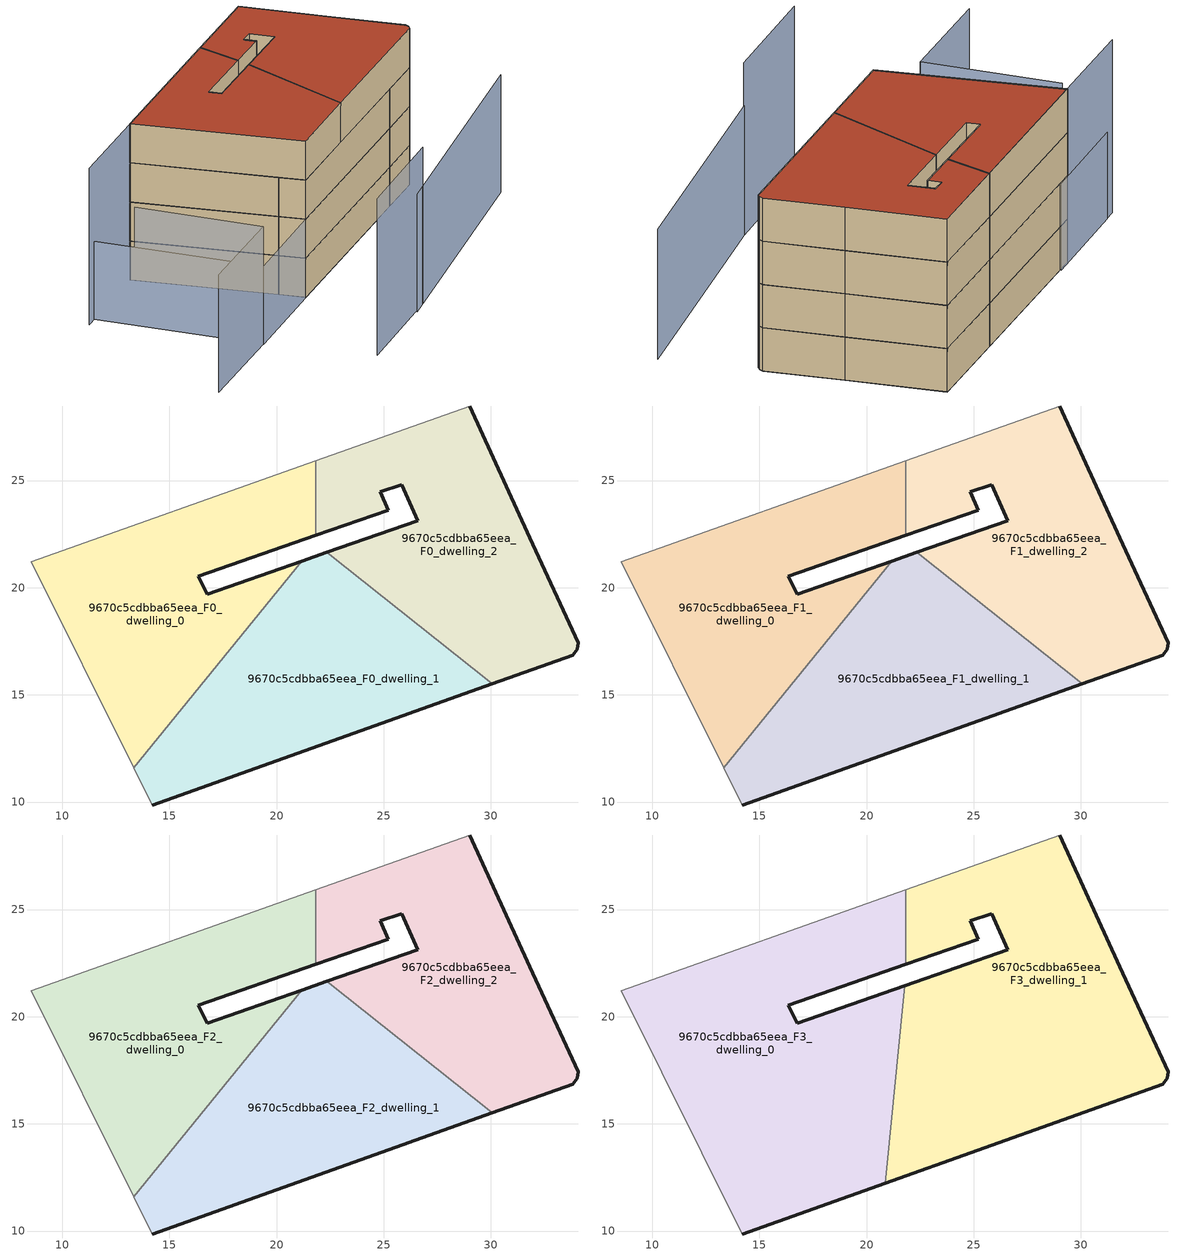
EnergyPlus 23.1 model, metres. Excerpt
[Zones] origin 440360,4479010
9670c5cdbba65eea_F0_dwelling_0
 floor ground (EU_floor_Construction): 13.34,11.59 21.18,21.24 16.76,19.7 16.34,20.53 21.83,22.44 21.83,25.93 8.56,21.21 z0
 wall outside (EU_wall_Construction): 21.83,22.44 16.34,20.53 16.76,19.7 21.18,21.24 z0:3
 wall to 9670c5cdbba65eea_F0_dwelling_2 (EU_wall_Construction): 21.83,25.93 21.83,22.44 z0:3
 wall to 9670c5cdbba65eea_F0_dwelling_1 (EU_wall_Construction): 21.18,21.24 13.34,11.59 z0:3
 wall adiabatic (EU_wall_Construction): 13.34,11.59 8.56,21.21 21.83,25.93 z0:3
9670c5cdbba65eea_F0_dwelling_1
 floor ground (EU_floor_Construction): 30.06,15.51 22.34,21.64 21.18,21.24 13.34,11.59 14.21,9.86 z0
 wall outside (EU_wall_Construction): 21.18,21.24 22.34,21.64 / 30.06,15.51 14.21,9.86 z0:3
 wall to 9670c5cdbba65eea_F0_dwelling_2 (EU_wall_Construction): 22.34,21.64 30.06,15.51 z0:3
 wall adiabatic (EU_wall_Construction): 14.21,9.86 13.34,11.59 z0:3
9670c5cdbba65eea_F0_dwelling_2
 floor ground (EU_floor_Construction): 33.83,16.85 34.03,17.12 34.08,17.43 31.82,22.33 29.02,28.48 21.83,25.93 21.83,22.44 25.21,23.62 24.83,24.47 25.83,24.8 26.58,23.13 22.34,21.64 30.06,15.51 z0
 wall outside (EU_wall_Construction): 22.34,21.64 26.58,23.13 25.83,24.8 24.83,24.47 25.21,23.62 21.83,22.44 / 29.02,28.48 31.82,22.33 34.08,17.43 34.03,17.12 33.83,16.85 30.06,15.51 z0:3
 wall adiabatic (EU_wall_Construction): 21.83,25.93 29.02,28.48 z0:3
9670c5cdbba65eea_F1_dwelling_0
 floor to 9670c5cdbba65eea_F0_dwelling_0 (EU_floor_Construction): 13.34,11.59 21.18,21.24 16.76,19.7 16.34,20.53 21.83,22.44 21.83,25.93 8.56,21.21 z3
 wall outside (EU_wall_Construction): 21.83,22.44 16.34,20.53 16.76,19.7 21.18,21.24 z3:6
 wall to 9670c5cdbba65eea_F1_dwelling_2 (EU_wall_Construction): 21.83,25.93 21.83,22.44 z3:6
 wall to 9670c5cdbba65eea_F1_dwelling_1 (EU_wall_Construction): 21.18,21.24 13.34,11.59 z3:6
 wall adiabatic (EU_wall_Construction): 13.34,11.59 8.56,21.21 21.83,25.93 z3:6
9670c5cdbba65eea_F1_dwelling_1
 floor to 9670c5cdbba65eea_F0_dwelling_1 (EU_floor_Construction): 30.06,15.51 22.34,21.64 21.18,21.24 13.34,11.59 14.21,9.86 z3
 wall outside (EU_wall_Construction): 21.18,21.24 22.34,21.64 / 30.06,15.51 14.21,9.86 z3:6
 wall to 9670c5cdbba65eea_F1_dwelling_2 (EU_wall_Construction): 22.34,21.64 30.06,15.51 z3:6
 wall adiabatic (EU_wall_Construction): 14.21,9.86 13.34,11.59 z3:6
9670c5cdbba65eea_F1_dwelling_2
 floor to 9670c5cdbba65eea_F0_dwelling_2 (EU_floor_Construction): 33.83,16.85 34.03,17.12 34.08,17.43 31.82,22.33 29.02,28.48 21.83,25.93 21.83,22.44 25.21,23.62 24.83,24.47 25.83,24.8 26.58,23.13 22.34,21.64 30.06,15.51 z3
 wall outside (EU_wall_Construction): 22.34,21.64 26.58,23.13 25.83,24.8 24.83,24.47 25.21,23.62 21.83,22.44 / 29.02,28.48 31.82,22.33 34.08,17.43 34.03,17.12 33.83,16.85 30.06,15.51 z3:6
 wall adiabatic (EU_wall_Construction): 21.83,25.93 29.02,28.48 z3:6
9670c5cdbba65eea_F2_dwelling_0
 floor to 9670c5cdbba65eea_F1_dwelling_0 (EU_floor_Construction): 13.34,11.59 21.18,21.24 16.76,19.7 16.34,20.53 21.83,22.44 21.83,25.93 8.56,21.21 z6
 wall outside (EU_wall_Construction): 21.83,22.44 16.34,20.53 16.76,19.7 21.18,21.24 z6:9
 wall to 9670c5cdbba65eea_F2_dwelling_2 (EU_wall_Construction): 21.83,25.93 21.83,22.44 z6:9
 wall to 9670c5cdbba65eea_F2_dwelling_1 (EU_wall_Construction): 21.18,21.24 13.34,11.59 z6:9
 wall adiabatic (EU_wall_Construction): 13.34,11.59 8.56,21.21 21.83,25.93 z6:9
9670c5cdbba65eea_F2_dwelling_1
 floor to 9670c5cdbba65eea_F1_dwelling_1 (EU_floor_Construction): 30.06,15.51 22.34,21.64 21.18,21.24 13.34,11.59 14.21,9.86 z6
 wall outside (EU_wall_Construction): 21.18,21.24 22.34,21.64 / 30.06,15.51 14.21,9.86 z6:9
 wall to 9670c5cdbba65eea_F2_dwelling_2 (EU_wall_Construction): 22.34,21.64 30.06,15.51 z6:9
 wall adiabatic (EU_wall_Construction): 14.21,9.86 13.34,11.59 z6:9
9670c5cdbba65eea_F2_dwelling_2
 floor to 9670c5cdbba65eea_F1_dwelling_2 (EU_floor_Construction): 33.83,16.85 34.03,17.12 34.08,17.43 31.82,22.33 29.02,28.48 21.83,25.93 21.83,22.44 25.21,23.62 24.83,24.47 25.83,24.8 26.58,23.13 22.34,21.64 30.06,15.51 z6
 wall outside (EU_wall_Construction): 22.34,21.64 26.58,23.13 25.83,24.8 24.83,24.47 25.21,23.62 21.83,22.44 / 29.02,28.48 31.82,22.33 34.08,17.43 34.03,17.12 33.83,16.85 30.06,15.51 z6:9
 wall adiabatic (EU_wall_Construction): 21.83,25.93 29.02,28.48 z6:9
9670c5cdbba65eea_F3_dwelling_0
 floor to 9670c5cdbba65eea_F2_dwelling_0 (EU_floor_Construction): 13.35,11.6 21.18,21.24 16.76,19.7 16.34,20.53 21.83,22.44 21.83,25.93 8.56,21.21 z9
 floor to 9670c5cdbba65eea_F2_dwelling_1 (EU_floor_Construction): 20.88,12.24 21.77,21.45 21.18,21.24 13.35,11.6 14.21,9.86 z9
 wall outside (EU_wall_Construction): 21.83,22.44 16.34,20.53 16.76,19.7 21.77,21.45 / 20.88,12.24 14.21,9.86 z9:12
 wall adiabatic (EU_wall_Construction): 14.21,9.86 8.56,21.21 21.83,25.93 z9:12
 wall to 9670c5cdbba65eea_F3_dwelling_1 (EU_wall_Construction): 21.83,25.93 21.83,22.44 / 21.77,21.45 20.88,12.24 z9:12
 roof outside (EU_roof_Construction): 21.83,25.93 21.83,22.44 16.34,20.53 16.76,19.7 21.77,21.45 20.88,12.24 14.21,9.86 8.56,21.21 z12
9670c5cdbba65eea_F3_dwelling_1
 floor to 9670c5cdbba65eea_F2_dwelling_1 (EU_floor_Construction): 30.06,15.51 22.34,21.64 21.77,21.45 20.88,12.24 z9
 floor to 9670c5cdbba65eea_F2_dwelling_2 (EU_floor_Construction): 33.83,16.85 34.03,17.12 34.08,17.43 31.82,22.33 29.02,28.48 21.83,25.93 21.83,22.44 25.21,23.62 24.83,24.47 25.83,24.8 26.58,23.13 22.34,21.64 30.06,15.51 z9
 wall outside (EU_wall_Construction): 21.77,21.45 26.58,23.13 25.83,24.8 24.83,24.47 25.21,23.62 21.83,22.44 / 29.02,28.48 31.82,22.33 34.08,17.43 34.03,17.12 33.83,16.85 20.88,12.24 z9:12
 wall adiabatic (EU_wall_Construction): 21.83,25.93 29.02,28.48 z9:12
 roof outside (EU_roof_Construction): 29.02,28.48 31.82,22.33 34.08,17.43 34.03,17.12 33.83,16.85 20.88,12.24 21.77,21.45 26.58,23.13 25.83,24.8 24.83,24.47 25.21,23.62 21.83,22.44 21.83,25.93 z12
shading: 9.79,-0.41 18.66,2.87 / 29.02,28.48 0.87,18.45 z0:12; 2.91,16 6.13,6.95 / 6.13,6.95 -2.18,4 / 17.39,2.3 36.92,11.1 z0:9; 6.15,6.89 1.77,18.77 / 1.77,18.77 9.83,21.74 / 9.83,21.74 14.21,9.86 / 14.21,9.86 6.15,6.89 z0:6
[Building]
EU S2 Campaign: North Axis=0; Terrain=City; Solar Distribution=FullExterior
[Site:Location]
Madrid: Latitude=40.5; Longitude=-3.5; Time Zone=1; Elevation=609
[SizingPeriod:WeatherFileDays]
AnnualSizingPeriod: Begin Month=1; Begin Day of Month=1; End Month=12; End Day of Month=31; Day of Week for Start Day=Monday; Use Weather File Daylight Saving Period=No; Use Weather File Rain and Snow Indicators=No
[MATERIAL]
EU_InternalMass_Material: Roughness=MediumRough; Thickness=0.1; Conductivity=1; Density=1800; Specific Heat=900; Thermal Absorptance=0.9; Solar Absorptance=0.7; Visible Absorptance=0.7
[MATERIAL:NOMASS] Roughness=MediumRough; Thermal Absorptance=0.9; Solar Absorptance=0.7; Visible Absorptance=0.7
Name | Thermal Resistance
EU_wall_NoMass | 0.609216
EU_roof_NoMass | 0.513268
EU_floor_NoMass | 0.568163
[CONSTRUCTION]
EU_wall_Construction: EU_wall_NoMass
EU_roof_Construction: EU_roof_NoMass
EU_floor_Construction: EU_floor_NoMass
EU_InternalMass_Construction: EU_InternalMass_Material
[ZONE] Type=1; Multiplier=1; Ceiling Height=autocalculate; Floor Area=autocalculate; Part of Total Floor Area=Yes
Name | Volume
9670c5cdbba65eea_F0_dwelling_0; 9670c5cdbba65eea_F1_dwelling_0; 9670c5cdbba65eea_F2_dwelling_0 | 259.716
9670c5cdbba65eea_F3_dwelling_0 | 389.565
9670c5cdbba65eea_F0_dwelling_1; 9670c5cdbba65eea_F1_dwelling_1; 9670c5cdbba65eea_F2_dwelling_1 | 259.695
9670c5cdbba65eea_F3_dwelling_1 | 389.562
9670c5cdbba65eea_F0_dwelling_2; 9670c5cdbba65eea_F1_dwelling_2; 9670c5cdbba65eea_F2_dwelling_2 | 259.697
[INTERNALMASS] Construction=EU_InternalMass_Construction
Name | Zone or ZoneList | Surface Area
9670c5cdbba65eea_F0_dwelling_0_EU_InternalMass | 9670c5cdbba65eea_F0_dwelling_0 | 86.5719
9670c5cdbba65eea_F0_dwelling_1_EU_InternalMass | 9670c5cdbba65eea_F0_dwelling_1 | 86.565
9670c5cdbba65eea_F0_dwelling_2_EU_InternalMass | 9670c5cdbba65eea_F0_dwelling_2 | 86.5658
9670c5cdbba65eea_F1_dwelling_0_EU_InternalMass | 9670c5cdbba65eea_F1_dwelling_0 | 86.5719
9670c5cdbba65eea_F1_dwelling_1_EU_InternalMass | 9670c5cdbba65eea_F1_dwelling_1 | 86.565
9670c5cdbba65eea_F1_dwelling_2_EU_InternalMass | 9670c5cdbba65eea_F1_dwelling_2 | 86.5658
9670c5cdbba65eea_F2_dwelling_0_EU_InternalMass | 9670c5cdbba65eea_F2_dwelling_0 | 86.5719
9670c5cdbba65eea_F2_dwelling_1_EU_InternalMass | 9670c5cdbba65eea_F2_dwelling_1 | 86.565
9670c5cdbba65eea_F2_dwelling_2_EU_InternalMass | 9670c5cdbba65eea_F2_dwelling_2 | 86.5658
9670c5cdbba65eea_F3_dwelling_0_EU_InternalMass | 9670c5cdbba65eea_F3_dwelling_0 | 129.855
9670c5cdbba65eea_F3_dwelling_1_EU_InternalMass | 9670c5cdbba65eea_F3_dwelling_1 | 129.854
[OTHEREQUIPMENT] Fuel Type=Electricity; Design Level Calculation Method=Watts/Area; Power per Zone Floor Area=1; Fraction Latent=0; Fraction Radiant=0; Fraction Lost=0; Carbon Dioxide Generation Rate=0; EndUse Subcategory=EU_Step8_InternalGains
Name | Zone or ZoneList or Space or SpaceList | Schedule
EU_Step8_InternalGain_9670c5cdbba65eea_F0_dwelling_0_f000 | 9670c5cdbba65eea_F0_dwelling_0 | EU_Step8_GainSchedule_9670c5cdbba65eea_F0_dwelling_0_f000
EU_Step8_InternalGain_9670c5cdbba65eea_F0_dwelling_1_f000 | 9670c5cdbba65eea_F0_dwelling_1 | EU_Step8_GainSchedule_9670c5cdbba65eea_F0_dwelling_1_f000
EU_Step8_InternalGain_9670c5cdbba65eea_F0_dwelling_2_f000 | 9670c5cdbba65eea_F0_dwelling_2 | EU_Step8_GainSchedule_9670c5cdbba65eea_F0_dwelling_2_f000
EU_Step8_InternalGain_9670c5cdbba65eea_F1_dwelling_0_f000 | 9670c5cdbba65eea_F1_dwelling_0 | EU_Step8_GainSchedule_9670c5cdbba65eea_F1_dwelling_0_f000
EU_Step8_InternalGain_9670c5cdbba65eea_F1_dwelling_1_f000 | 9670c5cdbba65eea_F1_dwelling_1 | EU_Step8_GainSchedule_9670c5cdbba65eea_F1_dwelling_1_f000
EU_Step8_InternalGain_9670c5cdbba65eea_F1_dwelling_2_f000 | 9670c5cdbba65eea_F1_dwelling_2 | EU_Step8_GainSchedule_9670c5cdbba65eea_F1_dwelling_2_f000
EU_Step8_InternalGain_9670c5cdbba65eea_F2_dwelling_0_f000 | 9670c5cdbba65eea_F2_dwelling_0 | EU_Step8_GainSchedule_9670c5cdbba65eea_F2_dwelling_0_f000
EU_Step8_InternalGain_9670c5cdbba65eea_F2_dwelling_1_f000 | 9670c5cdbba65eea_F2_dwelling_1 | EU_Step8_GainSchedule_9670c5cdbba65eea_F2_dwelling_1_f000
EU_Step8_InternalGain_9670c5cdbba65eea_F2_dwelling_2_f000 | 9670c5cdbba65eea_F2_dwelling_2 | EU_Step8_GainSchedule_9670c5cdbba65eea_F2_dwelling_2_f000
EU_Step8_InternalGain_9670c5cdbba65eea_F3_dwelling_0_f000 | 9670c5cdbba65eea_F3_dwelling_0 | EU_Step8_GainSchedule_9670c5cdbba65eea_F3_dwelling_0_f000
EU_Step8_InternalGain_9670c5cdbba65eea_F3_dwelling_1_f000 | 9670c5cdbba65eea_F3_dwelling_1 | EU_Step8_GainSchedule_9670c5cdbba65eea_F3_dwelling_1_f000
[ZONEVENTILATION:DESIGNFLOWRATE] Schedule=EU_AlwaysOn; Design Flow Rate Calculation Method=AirChanges/Hour; Air Changes per Hour=0.752966; Ventilation Type=Natural; Fan Pressure Rise=0; Fan Total Efficiency=1; Constant Term Coefficient=1; Temperature Term Coefficient=0; Velocity Term Coefficient=0; Velocity Squared Term Coefficient=0; Minimum Indoor Temperature=-100; Maximum Indoor Temperature=100; Delta Temperature=-100; Minimum Outdoor Temperature=-100; Maximum Outdoor Temperature=100; Maximum Wind Speed=40
Name | Zone or ZoneList or Space or SpaceList
EU_ConstantAir_9670c5cdbba65eea_F0_dwelling_0 | 9670c5cdbba65eea_F0_dwelling_0
EU_ConstantAir_9670c5cdbba65eea_F0_dwelling_1 | 9670c5cdbba65eea_F0_dwelling_1
EU_ConstantAir_9670c5cdbba65eea_F0_dwelling_2 | 9670c5cdbba65eea_F0_dwelling_2
EU_ConstantAir_9670c5cdbba65eea_F1_dwelling_0 | 9670c5cdbba65eea_F1_dwelling_0
EU_ConstantAir_9670c5cdbba65eea_F1_dwelling_1 | 9670c5cdbba65eea_F1_dwelling_1
EU_ConstantAir_9670c5cdbba65eea_F1_dwelling_2 | 9670c5cdbba65eea_F1_dwelling_2
EU_ConstantAir_9670c5cdbba65eea_F2_dwelling_0 | 9670c5cdbba65eea_F2_dwelling_0
EU_ConstantAir_9670c5cdbba65eea_F2_dwelling_1 | 9670c5cdbba65eea_F2_dwelling_1
EU_ConstantAir_9670c5cdbba65eea_F2_dwelling_2 | 9670c5cdbba65eea_F2_dwelling_2
EU_ConstantAir_9670c5cdbba65eea_F3_dwelling_0 | 9670c5cdbba65eea_F3_dwelling_0
EU_ConstantAir_9670c5cdbba65eea_F3_dwelling_1 | 9670c5cdbba65eea_F3_dwelling_1
[HVACTEMPLATE:THERMOSTAT] Constant Heating Setpoint=20; Constant Cooling Setpoint=50
EU_HeatOnly_9670c5cdbba65eea_F0_dwelling_0; EU_HeatOnly_9670c5cdbba65eea_F0_dwelling_1; EU_HeatOnly_9670c5cdbba65eea_F0_dwelling_2; EU_HeatOnly_9670c5cdbba65eea_F1_dwelling_0; EU_HeatOnly_9670c5cdbba65eea_F1_dwelling_1; EU_HeatOnly_9670c5cdbba65eea_F1_dwelling_2; EU_HeatOnly_9670c5cdbba65eea_F2_dwelling_0; EU_HeatOnly_9670c5cdbba65eea_F2_dwelling_1; EU_HeatOnly_9670c5cdbba65eea_F2_dwelling_2; EU_HeatOnly_9670c5cdbba65eea_F3_dwelling_0; EU_HeatOnly_9670c5cdbba65eea_F3_dwelling_1
[HVACTEMPLATE:ZONE:IDEALLOADSAIRSYSTEM] System Availability Schedule=EU_AlwaysOn; Maximum Heating Supply Air Temperature=50; Minimum Cooling Supply Air Temperature=13; Maximum Heating Supply Air Humidity Ratio=0.0156; Minimum Cooling Supply Air Humidity Ratio=0.0077; Heating Limit=NoLimit; Cooling Limit=NoLimit; Heating Availability Schedule=EU_AlwaysOn; Cooling Availability Schedule=EU_CoolingOff; Dehumidification Control Type=ConstantSensibleHeatRatio; Cooling Sensible Heat Ratio=0.7; Dehumidification Setpoint=60; Humidification Control Type=None; Humidification Setpoint=30; Outdoor Air Method=None; Outdoor Air Flow Rate per Person=0.00944; Outdoor Air Flow Rate per Zone Floor Area=0; Outdoor Air Flow Rate per Zone=0; Demand Controlled Ventilation Type=None; Outdoor Air Economizer Type=NoEconomizer; Heat Recovery Type=None; Sensible Heat Recovery Effectiveness=0.7; Latent Heat Recovery Effectiveness=0.65
Name | Template Thermostat
9670c5cdbba65eea_F0_dwelling_0 | EU_HeatOnly_9670c5cdbba65eea_F0_dwelling_0
9670c5cdbba65eea_F0_dwelling_1 | EU_HeatOnly_9670c5cdbba65eea_F0_dwelling_1
9670c5cdbba65eea_F0_dwelling_2 | EU_HeatOnly_9670c5cdbba65eea_F0_dwelling_2
9670c5cdbba65eea_F1_dwelling_0 | EU_HeatOnly_9670c5cdbba65eea_F1_dwelling_0
9670c5cdbba65eea_F1_dwelling_1 | EU_HeatOnly_9670c5cdbba65eea_F1_dwelling_1
9670c5cdbba65eea_F1_dwelling_2 | EU_HeatOnly_9670c5cdbba65eea_F1_dwelling_2
9670c5cdbba65eea_F2_dwelling_0 | EU_HeatOnly_9670c5cdbba65eea_F2_dwelling_0
9670c5cdbba65eea_F2_dwelling_1 | EU_HeatOnly_9670c5cdbba65eea_F2_dwelling_1
9670c5cdbba65eea_F2_dwelling_2 | EU_HeatOnly_9670c5cdbba65eea_F2_dwelling_2
9670c5cdbba65eea_F3_dwelling_0 | EU_HeatOnly_9670c5cdbba65eea_F3_dwelling_0
9670c5cdbba65eea_F3_dwelling_1 | EU_HeatOnly_9670c5cdbba65eea_F3_dwelling_1
[SIZING:ZONE] Zone Cooling Design Supply Air Temperature Input Method=SupplyAirTemperature; Zone Cooling Design Supply Air Temperature=13; Zone Heating Design Supply Air Temperature Input Method=SupplyAirTemperature; Zone Heating Design Supply Air Temperature=50; Zone Cooling Design Supply Air Humidity Ratio=0.008; Zone Heating Design Supply Air Humidity Ratio=0.008; Cooling Design Air Flow Method=DesignDay; Cooling Design Air Flow Rate=0; Cooling Minimum Air Flow per Zone Floor Area=0.000762; Cooling Minimum Air Flow=0; Cooling Minimum Air Flow Fraction=0.2; Heating Design Air Flow Method=DesignDay; Heating Design Air Flow Rate=0; Heating Maximum Air Flow per Zone Floor Area=0.002032; Heating Maximum Air Flow=0.141576; Heating Maximum Air Flow Fraction=0.3; Account for Dedicated Outdoor Air System=No; Dedicated Outdoor Air System Control Strategy=NeutralSupplyAir; Dedicated Outdoor Air Low Setpoint Temperature for Design=autosize; Dedicated Outdoor Air High Setpoint Temperature for Design=autosize; Zone Load Sizing Method=Sensible Load Only No Latent Load; Zone Latent Cooling Design Supply Air Humidity Ratio Input Method=HumidityRatioDifference; Zone Cooling Design Supply Air Humidity Ratio Difference=0.005; Zone Latent Heating Design Supply Air Humidity Ratio Input Method=HumidityRatioDifference; Zone Humidification Design Supply Air Humidity Ratio Difference=0.005
9670c5cdbba65eea_F0_dwelling_0; 9670c5cdbba65eea_F0_dwelling_1; 9670c5cdbba65eea_F0_dwelling_2; 9670c5cdbba65eea_F1_dwelling_0; 9670c5cdbba65eea_F1_dwelling_1; 9670c5cdbba65eea_F1_dwelling_2; 9670c5cdbba65eea_F2_dwelling_0; 9670c5cdbba65eea_F2_dwelling_1; 9670c5cdbba65eea_F2_dwelling_2; 9670c5cdbba65eea_F3_dwelling_0; 9670c5cdbba65eea_F3_dwelling_1
[SCHEDULE:CONSTANT]
Name | Hourly Value
EU_AlwaysOn | 1
EU_CoolingOff | 0
[SCHEDULE:FILE] Column Number=1; Rows to Skip at Top=0; Number of Hours of Data=8760; Column Separator=Comma; Interpolate to Timestep=No; Minutes per Item=60; Adjust Schedule for Daylight Savings=Yes
Name | File
EU_Step8_GainSchedule_9670c5cdbba65eea_F0_dwelling_0_f000 | ../../schedules/9670c5cdbba65eea/9670c5cdbba65eea_F0_dwelling_0_f000_gain.csv
EU_Step8_GainSchedule_9670c5cdbba65eea_F0_dwelling_1_f000 | ../../schedules/9670c5cdbba65eea/9670c5cdbba65eea_F0_dwelling_1_f000_gain.csv
EU_Step8_GainSchedule_9670c5cdbba65eea_F0_dwelling_2_f000 | ../../schedules/9670c5cdbba65eea/9670c5cdbba65eea_F0_dwelling_2_f000_gain.csv
EU_Step8_GainSchedule_9670c5cdbba65eea_F1_dwelling_0_f000 | ../../schedules/9670c5cdbba65eea/9670c5cdbba65eea_F1_dwelling_0_f000_gain.csv
EU_Step8_GainSchedule_9670c5cdbba65eea_F1_dwelling_1_f000 | ../../schedules/9670c5cdbba65eea/9670c5cdbba65eea_F1_dwelling_1_f000_gain.csv
EU_Step8_GainSchedule_9670c5cdbba65eea_F1_dwelling_2_f000 | ../../schedules/9670c5cdbba65eea/9670c5cdbba65eea_F1_dwelling_2_f000_gain.csv
EU_Step8_GainSchedule_9670c5cdbba65eea_F2_dwelling_0_f000 | ../../schedules/9670c5cdbba65eea/9670c5cdbba65eea_F2_dwelling_0_f000_gain.csv
EU_Step8_GainSchedule_9670c5cdbba65eea_F2_dwelling_1_f000 | ../../schedules/9670c5cdbba65eea/9670c5cdbba65eea_F2_dwelling_1_f000_gain.csv
EU_Step8_GainSchedule_9670c5cdbba65eea_F2_dwelling_2_f000 | ../../schedules/9670c5cdbba65eea/9670c5cdbba65eea_F2_dwelling_2_f000_gain.csv
EU_Step8_GainSchedule_9670c5cdbba65eea_F3_dwelling_0_f000 | ../../schedules/9670c5cdbba65eea/9670c5cdbba65eea_F3_dwelling_0_f000_gain.csv
EU_Step8_GainSchedule_9670c5cdbba65eea_F3_dwelling_1_f000 | ../../schedules/9670c5cdbba65eea/9670c5cdbba65eea_F3_dwelling_1_f000_gain.csv
